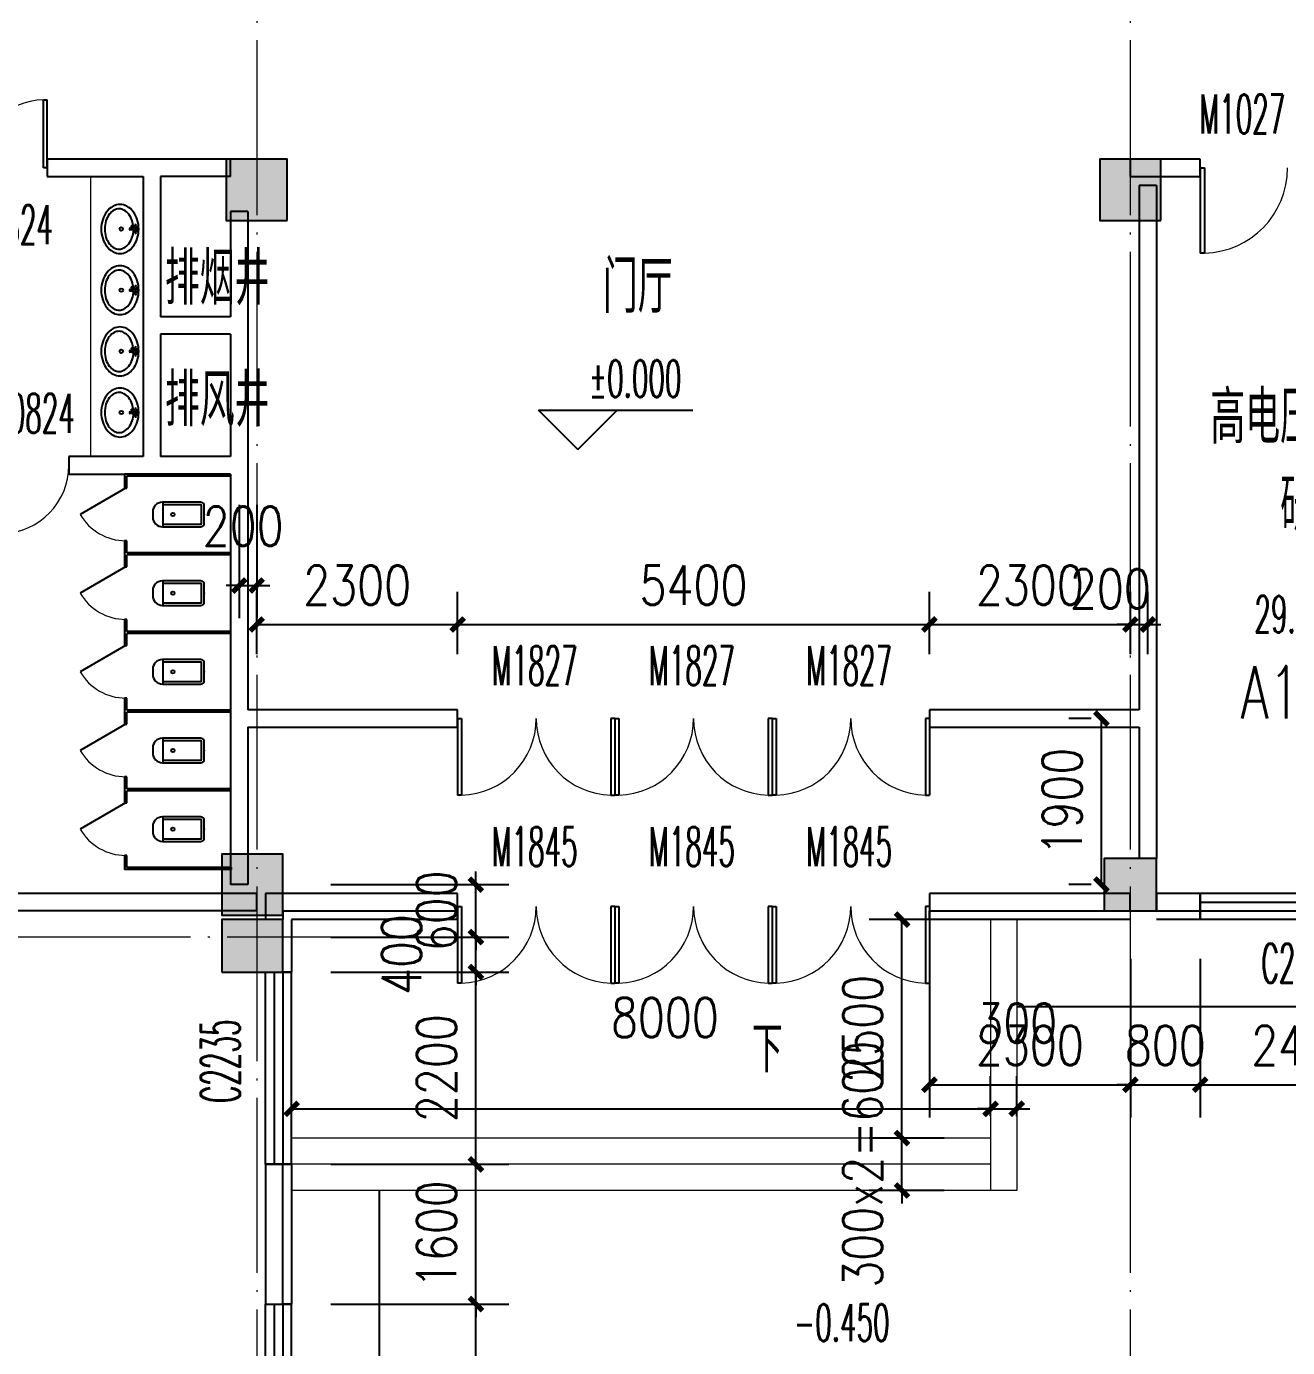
# Model space of a CAD drawing. Extents: x 1417642 to 3570900, y 124798 to 1191112.
# Drawn here: x 1464843 to 1479279, y 722236 to 737352 of the extents above; entities that cross this region are included whole.
import ezdxf

# ---------------------------------------------------------------- set-up
doc = ezdxf.new("R2010")
doc.units = 0
doc.header["$LTSCALE"] = 1000
doc.header["$MEASUREMENT"] = 0
doc.linetypes.add('DOTE', pattern=[2.42, 2, -0.2, 0.02, -0.2])
doc.layers.get('0').update_dxf_attribs({"linetype": 'CONTINUOUS'})
doc.layers.get('Defpoints').update_dxf_attribs({"linetype": 'CONTINUOUS'})
for name, color, linetype in [('colu', 2, 'CONTINUOUS'), ('COLUMN', 9, 'CONTINUOUS'), ('DIM_ELEV', 3, 'CONTINUOUS'), ('DIM_SYMB', 3, 'CONTINUOUS'), ('DOTE', 1, 'DOTE'), ('LATRINE', 6, 'CONTINUOUS'), ('LVTRY', 6, 'CONTINUOUS'), ('PUB_DIM', 3, 'CONTINUOUS'), ('PUB_HATCH', 8, 'CONTINUOUS'), ('PUB_TEXT', 40, 'CONTINUOUS'), ('SPACE', 7, 'CONTINUOUS'), ('STAIR', 2, 'CONTINUOUS'), ('SURFACE', 6, 'CONTINUOUS'), ('tiaozheng', 20, 'CONTINUOUS'), ('WALL', 4, 'CONTINUOUS'), ('WINDOW', 2, 'CONTINUOUS'), ('WINDOW_TEXT', 7, 'CONTINUOUS'), ('填充', 252, 'CONTINUOUS'), ('屋面轮廓', 101, 'CONTINUOUS'), ('柱填充', 8, 'CONTINUOUS')]:
    doc.layers.add(name, color=color, linetype=linetype)
doc.styles.add('_TCH_DIM', font='ROMANS', dxfattribs={"width": 0.7, "bigfont": 'Z'})
doc.styles.add('_TCH_SPACE', font='ROMANS', dxfattribs={"width": 0.7, "height": 5, "bigfont": 'Z'})
doc.styles.add('_TCH_WINDOW', font='ROMANS.shx', dxfattribs={"width": 0.7, "height": 400, "bigfont": 'Z.shx'})
doc.styles.add('DIM_FONT', font='SIMPLEX.shx', dxfattribs={"width": 0.8})
doc.styles.add('Z', font='ROMANS', dxfattribs={"width": 0.7, "bigfont": 'Z'})
doc.dimstyles.new('DIMN150', dxfattribs={"dimscale": 1.5, "dimtxt": 300, "dimasz": 100, "dimexe": 250, "dimexo": 300, "dimgap": 150, "dimtad": 1, "dimdec": 0, "dimzin": 0, "dimdsep": 46, "dimtxsty": 'DIM_FONT', "dimblk": 'ARCHTICK', "dimcen": 0.09, "dimdle": 1.5, "dimclrt": 7, "dimazin": 2, "dimtfac": 1, "dimtdec": 0, "dimtix": 1, "dimtmove": 2, "dimatfit": 3, "dimldrblk": 'ARCHTICK', "dimfxl": 1, "dimtolj": 1, "dimtzin": 0, "dimarcsym": 0})

# ---------------------------------------------------------------- blocks, each defined once
blk = doc.blocks.new('e')
at = {"layer": '柱填充'}
h = blk.add_hatch(color=256, dxfattribs=at)
h.paths.add_polyline_path([(1540396, 673470), (1540396, 674070), (1539796, 674070), (1539796, 673470)])
h.paths.add_polyline_path([(1540396, 663470), (1540396, 664070), (1539796, 664070), (1539796, 663470)])
h.paths.add_polyline_path([(1540396, 659870), (1540396, 660470), (1539796, 660470), (1539796, 659870)])
h.paths.add_polyline_path([(1540396, 651870), (1540396, 652470), (1539796, 652470), (1539796, 651870)])
h.paths.add_polyline_path([(1540396, 643870), (1540396, 644470), (1539796, 644470), (1539796, 643870)])
h.paths.add_polyline_path([(1540396, 635870), (1540396, 636470), (1539796, 636470), (1539796, 635870)])
h.paths.add_polyline_path([(1540396, 627870), (1540396, 628470), (1539796, 628470), (1539796, 627870)])
h.paths.add_polyline_path([(1540396, 619870), (1540396, 620470), (1539796, 620470), (1539796, 619870)])
h.paths.add_polyline_path([(1540396, 611870), (1540396, 612470), (1539796, 612470), (1539796, 611870)])
h.paths.add_polyline_path([(1540396, 603870), (1540396, 604470), (1539796, 604470), (1539796, 603870)])
h.paths.add_polyline_path([(1540396, 595870), (1540396, 596470), (1539796, 596470), (1539796, 595870)])
h.paths.add_polyline_path([(1611246, 673470), (1611246, 674070), (1610646, 674070), (1610646, 673470)])
h.paths.add_polyline_path([(1602046, 673370), (1602046, 674070), (1601346, 674070), (1601346, 673370)])
h.paths.add_polyline_path([(1594046, 673370), (1594046, 674070), (1593346, 674070), (1593346, 673370)])
h.paths.add_polyline_path([(1586046, 673370), (1586046, 674070), (1585346, 674070), (1585346, 673370)])
h.paths.add_polyline_path([(1578046, 673370), (1578046, 674070), (1577346, 674070), (1577346, 673370)])
h.paths.add_polyline_path([(1568046, 673370), (1568046, 674070), (1567346, 674070), (1567346, 673370)])
h.paths.add_polyline_path([(1558096, 673370), (1558096, 674070), (1557396, 674070), (1557396, 673370)])
h.paths.add_polyline_path([(1554396, 673370), (1554396, 674070), (1553696, 674070), (1553696, 673370)])
h.paths.add_polyline_path([(1544496, 673370), (1544496, 674070), (1543796, 674070), (1543796, 673370)])
h.paths.add_polyline_path([(1611246, 664070), (1610546, 664070), (1610546, 663470), (1611246, 663470)])
h.paths.add_polyline_path([(1602096, 663470), (1602096, 664270), (1601296, 664270), (1601296, 663470)])
h.paths.add_polyline_path([(1594096, 663470), (1594096, 664270), (1593296, 664270), (1593296, 663470)])
h.paths.add_polyline_path([(1586096, 663470), (1586096, 664270), (1585296, 664270), (1585296, 663470)])
h.paths.add_polyline_path([(1578096, 663470), (1578096, 664270), (1577296, 664270), (1577296, 663470)])
h.paths.add_polyline_path([(1568096, 663470), (1568096, 664270), (1567296, 664270), (1567296, 663470)])
h.paths.add_polyline_path([(1558096, 663470), (1558096, 664170), (1557396, 664170), (1557396, 663470)])
h.paths.add_polyline_path([(1554396, 663470), (1554396, 664170), (1553696, 664170), (1553696, 663470)])
h.paths.add_polyline_path([(1544496, 663470), (1544496, 664170), (1543796, 664170), (1543796, 663470)])
h.paths.add_polyline_path([(1611246, 660470), (1610546, 660470), (1610546, 659870), (1611246, 659870)])
h.paths.add_polyline_path([(1602046, 659770), (1602046, 660470), (1601346, 660470), (1601346, 659770)])
h.paths.add_polyline_path([(1594046, 659770), (1594046, 660470), (1593346, 660470), (1593346, 659770)])
h.paths.add_polyline_path([(1586046, 659770), (1586046, 660470), (1585346, 660470), (1585346, 659770)])
h.paths.add_polyline_path([(1578046, 659770), (1578046, 660470), (1577346, 660470), (1577346, 659770)])
h.paths.add_polyline_path([(1568046, 659770), (1568046, 660470), (1567346, 660470), (1567346, 659770)])
h.paths.add_polyline_path([(1557996, 659870), (1557996, 660470), (1557396, 660470), (1557396, 659870)])
h.paths.add_polyline_path([(1554396, 659870), (1554396, 660470), (1553796, 660470), (1553796, 659870)])
h.paths.add_polyline_path([(1544496, 659770), (1544496, 660470), (1543796, 660470), (1543796, 659770)])
h.paths.add_polyline_path([(1611246, 651870), (1611246, 652470), (1610646, 652470), (1610646, 651870)])
h.paths.add_polyline_path([(1601996, 651870), (1601996, 652470), (1601396, 652470), (1601396, 651870)])
h.paths.add_polyline_path([(1593996, 651870), (1593996, 652470), (1593396, 652470), (1593396, 651870)])
h.paths.add_polyline_path([(1585996, 651870), (1585996, 652470), (1585396, 652470), (1585396, 651870)])
h.paths.add_polyline_path([(1577996, 651870), (1577996, 652470), (1577396, 652470), (1577396, 651870)])
h.paths.add_polyline_path([(1567996, 651820), (1567996, 652520), (1567296, 652520), (1567296, 651820)])
h.paths.add_polyline_path([(1558096, 651820), (1558096, 652520), (1557396, 652520), (1557396, 651820)])
h.paths.add_polyline_path([(1554396, 651820), (1554396, 652520), (1553696, 652520), (1553696, 651820)])
h.paths.add_polyline_path([(1544496, 652470), (1543796, 652470), (1543796, 651870), (1544496, 651870)])
h.paths.add_polyline_path([(1567996, 644470), (1567296, 644470), (1567296, 643870), (1567996, 643870)])
h.paths.add_polyline_path([(1558096, 643820), (1558096, 644520), (1557396, 644520), (1557396, 643820)])
h.paths.add_polyline_path([(1554396, 643820), (1554396, 644520), (1553696, 644520), (1553696, 643820)])
h.paths.add_polyline_path([(1544496, 644470), (1543796, 644470), (1543796, 643870), (1544496, 643870)])
h.paths.add_polyline_path([(1567996, 636470), (1567296, 636470), (1567296, 635870), (1567996, 635870)])
h.paths.add_polyline_path([(1558096, 635820), (1558096, 636520), (1557396, 636520), (1557396, 635820)])
h.paths.add_polyline_path([(1554396, 635820), (1554396, 636520), (1553696, 636520), (1553696, 635820)])
h.paths.add_polyline_path([(1544496, 636470), (1543796, 636470), (1543796, 635870), (1544496, 635870)])
h.paths.add_polyline_path([(1567996, 628470), (1567296, 628470), (1567296, 627870), (1567996, 627870)])
h.paths.add_polyline_path([(1558096, 627820), (1558096, 628520), (1557396, 628520), (1557396, 627820)])
h.paths.add_polyline_path([(1554396, 627820), (1554396, 628520), (1553696, 628520), (1553696, 627820)])
h.paths.add_polyline_path([(1544496, 628470), (1543796, 628470), (1543796, 627870), (1544496, 627870)])
h.paths.add_polyline_path([(1567996, 620470), (1567296, 620470), (1567296, 619870), (1567996, 619870)])
h.paths.add_polyline_path([(1558096, 619820), (1558096, 620520), (1557396, 620520), (1557396, 619820)])
h.paths.add_polyline_path([(1554396, 619820), (1554396, 620520), (1553696, 620520), (1553696, 619820)])
h.paths.add_polyline_path([(1544496, 620470), (1543796, 620470), (1543796, 619870), (1544496, 619870)])
h.paths.add_polyline_path([(1567996, 612470), (1567296, 612470), (1567296, 611870), (1567996, 611870)])
h.paths.add_polyline_path([(1558096, 611820), (1558096, 612520), (1557396, 612520), (1557396, 611820)])
h.paths.add_polyline_path([(1554396, 611820), (1554396, 612520), (1553696, 612520), (1553696, 611820)])
h.paths.add_polyline_path([(1544496, 612470), (1543796, 612470), (1543796, 611870), (1544496, 611870)])
h.paths.add_polyline_path([(1567996, 604470), (1567296, 604470), (1567296, 603870), (1567996, 603870)])
h.paths.add_polyline_path([(1558096, 603820), (1558096, 604520), (1557396, 604520), (1557396, 603820)])
h.paths.add_polyline_path([(1554396, 603820), (1554396, 604520), (1553696, 604520), (1553696, 603820)])
h.paths.add_polyline_path([(1544496, 604470), (1543796, 604470), (1543796, 603870), (1544496, 603870)])
h.paths.add_polyline_path([(1567996, 595870), (1567996, 596470), (1567396, 596470), (1567396, 595870)])
h.paths.add_polyline_path([(1557996, 595870), (1557996, 596470), (1557396, 596470), (1557396, 595870)])
h.paths.add_polyline_path([(1554396, 595870), (1554396, 596470), (1553796, 596470), (1553796, 595870)])
h.paths.add_polyline_path([(1544396, 595870), (1544396, 596470), (1543796, 596470), (1543796, 595870)])
at = {"layer": 'colu'}
for points in [[(1568046, 659770), (1568046, 660470), (1567346, 660470), (1567346, 659770)], [(1578046, 659770), (1578046, 660470), (1577346, 660470), (1577346, 659770)], [(1567996, 651820), (1567996, 652520), (1567296, 652520), (1567296, 651820)], [(1577996, 651870), (1577996, 652470), (1577396, 652470), (1577396, 651870)]]:
    blk.add_lwpolyline(points, close=True, dxfattribs=at)
blk = doc.blocks.new('_ArchTick')
at = {"color": 0, "linetype": 'ByBlock', "const_width": 0.4}
blk.add_lwpolyline([(-0.5, -0.5), (0.5, 0.5)], dxfattribs=at)
blk = doc.blocks.new('*D3522')
at = {"layer": 'Defpoints', "color": 0}
for p in [(1477148, 729433), (1477479, 729433), (1477479, 727533)]:
    blk.add_point(p, dxfattribs=at)
at = {"layer": 'PUB_DIM', "color": 0, "lineweight": -2}
for p, q in [((1477029, 729433), (1476773, 729433)), ((1477148, 727531), (1477148, 729435)), ((1477029, 727533), (1476773, 727533))]:
    blk.add_line(p, q, dxfattribs=at)
at = {"layer": 'PUB_DIM', "color": 0, "lineweight": -2, "xscale": 150, "yscale": 150, "zscale": 150}
for p, rotation in [((1477148, 729433), 90), ((1477148, 727533), 270)]:
    blk.add_blockref('_ArchTick', p, dxfattribs=dict(at, rotation=rotation))
at = {"layer": 'PUB_DIM', "color": 7, "insert": (1476698, 728483), "char_height": 450, "attachment_point": 5, "rotation": 90, "style": 'DIM_FONT'}
blk.add_mtext('\\A1;1900', dxfattribs=at)
blk = doc.blocks.new('*D3547')
at = {"layer": 'Defpoints', "color": 0}
for p in [(1474865, 727133), (1475796, 727133), (1475796, 724633)]:
    blk.add_point(p, dxfattribs=at)
at = {"layer": 'PUB_DIM', "color": 0, "lineweight": -2}
for p, q in [((1475346, 727133), (1474490, 727133)), ((1474865, 724631), (1474865, 727135)), ((1475346, 724633), (1474490, 724633))]:
    blk.add_line(p, q, dxfattribs=at)
at = {"layer": 'PUB_DIM', "color": 0, "lineweight": -2, "xscale": 150, "yscale": 150, "zscale": 150}
for p, rotation in [((1474865, 727133), 90), ((1474865, 724633), 270)]:
    blk.add_blockref('_ArchTick', p, dxfattribs=dict(at, rotation=rotation))
at = {"layer": 'PUB_DIM', "color": 7, "insert": (1474415, 725883), "char_height": 450, "attachment_point": 5, "rotation": 90, "style": 'DIM_FONT'}
blk.add_mtext('\\A1;2500', dxfattribs=at)
blk = doc.blocks.new('*D3548')
at = {"layer": 'Defpoints', "color": 0}
for p in [(1474865, 724633), (1475796, 724633), (1475796, 724033)]:
    blk.add_point(p, dxfattribs=at)
at = {"layer": 'PUB_DIM', "color": 0, "lineweight": -2}
for p, q in [((1474865, 724633), (1474865, 724783)), ((1475346, 724633), (1474490, 724633)), ((1474865, 724033), (1474865, 724633)), ((1475346, 724033), (1474490, 724033)), ((1474865, 724033), (1474865, 723883))]:
    blk.add_line(p, q, dxfattribs=at)
at = {"layer": 'PUB_DIM', "color": 0, "lineweight": -2, "xscale": 150, "yscale": 150, "zscale": 150}
for p, rotation in [((1474865, 724633), 270), ((1474865, 724033), 90)]:
    blk.add_blockref('_ArchTick', p, dxfattribs=dict(at, rotation=rotation))
at = {"layer": 'PUB_DIM', "color": 7, "insert": (1474415, 724333), "char_height": 450, "attachment_point": 5, "rotation": 90, "style": 'DIM_FONT'}
blk.add_mtext('\\A1;300x2=600', dxfattribs=at)
blk = doc.blocks.new('*D3572')
at = {"layer": 'Defpoints', "color": 0}
for p in [(1476179, 724968), (1475879, 724433), (1476179, 724433)]:
    blk.add_point(p, dxfattribs=at)
at = {"layer": 'PUB_DIM', "color": 0, "lineweight": -2}
for p, q in [((1475879, 724883), (1475879, 725343)), ((1476179, 724883), (1476179, 725343)), ((1475879, 724968), (1475729, 724968)), ((1475879, 724968), (1476179, 724968)), ((1476179, 724968), (1476329, 724968))]:
    blk.add_line(p, q, dxfattribs=at)
at = {"layer": 'PUB_DIM', "color": 0, "lineweight": -2, "xscale": 150, "yscale": 150, "zscale": 150}
blk.add_blockref('_ArchTick', (1475879, 724968), dxfattribs=at)
at = {"layer": 'PUB_DIM', "color": 0, "lineweight": -2, "xscale": 150, "yscale": 150, "zscale": 150, "rotation": 180}
blk.add_blockref('_ArchTick', (1476179, 724968), dxfattribs=at)
at = {"layer": 'PUB_DIM', "color": 7, "insert": (1476179, 725949), "char_height": 450, "attachment_point": 5, "style": 'DIM_FONT'}
blk.add_mtext('\\A1;300', dxfattribs=at)
blk = doc.blocks.new('*D3573')
at = {"layer": 'Defpoints', "color": 0}
for p in [(1475879, 724968), (1467879, 724433), (1475879, 724433)]:
    blk.add_point(p, dxfattribs=at)
at = {"layer": 'PUB_DIM', "color": 0, "lineweight": -2}
for p, q in [((1467879, 724883), (1467879, 725343)), ((1475879, 724883), (1475879, 725343)), ((1467877, 724968), (1475881, 724968))]:
    blk.add_line(p, q, dxfattribs=at)
at = {"layer": 'PUB_DIM', "color": 0, "lineweight": -2, "xscale": 150, "yscale": 150, "zscale": 150, "rotation": 180}
blk.add_blockref('_ArchTick', (1467879, 724968), dxfattribs=at)
at = {"layer": 'PUB_DIM', "color": 0, "lineweight": -2, "xscale": 150, "yscale": 150, "zscale": 150}
blk.add_blockref('_ArchTick', (1475879, 724968), dxfattribs=at)
at = {"layer": 'PUB_DIM', "color": 7, "insert": (1472151, 726012), "char_height": 450, "attachment_point": 5, "style": 'DIM_FONT'}
blk.add_mtext('\\A1;8000', dxfattribs=at)
blk = doc.blocks.new('*D3618')
at = {"layer": 'Defpoints', "color": 0}
for p in [(1477679, 730509), (1477479, 729720), (1477679, 729720)]:
    blk.add_point(p, dxfattribs=at)
at = {"layer": 'PUB_DIM', "color": 0, "lineweight": -2}
for p, q in [((1477479, 730170), (1477479, 730884)), ((1477679, 730170), (1477679, 730884)), ((1477479, 730509), (1477329, 730509)), ((1477479, 730509), (1477679, 730509)), ((1477679, 730509), (1477829, 730509))]:
    blk.add_line(p, q, dxfattribs=at)
at = {"layer": 'PUB_DIM', "color": 0, "lineweight": -2, "xscale": 150, "yscale": 150, "zscale": 150}
blk.add_blockref('_ArchTick', (1477479, 730509), dxfattribs=at)
at = {"layer": 'PUB_DIM', "color": 0, "lineweight": -2, "xscale": 150, "yscale": 150, "zscale": 150, "rotation": 180}
blk.add_blockref('_ArchTick', (1477679, 730509), dxfattribs=at)
at = {"layer": 'PUB_DIM', "color": 7, "insert": (1477250, 730917), "char_height": 450, "attachment_point": 5, "style": 'DIM_FONT'}
blk.add_mtext('\\A1;200', dxfattribs=at)
blk = doc.blocks.new('*D3619')
at = {"layer": 'Defpoints', "color": 0}
for p in [(1477479, 730509), (1475179, 729720), (1477479, 729720)]:
    blk.add_point(p, dxfattribs=at)
at = {"layer": 'PUB_DIM', "color": 0, "lineweight": -2}
for p, q in [((1475179, 730170), (1475179, 730884)), ((1477479, 730170), (1477479, 730884)), ((1475177, 730509), (1477481, 730509))]:
    blk.add_line(p, q, dxfattribs=at)
at = {"layer": 'PUB_DIM', "color": 0, "lineweight": -2, "xscale": 150, "yscale": 150, "zscale": 150, "rotation": 180}
blk.add_blockref('_ArchTick', (1475179, 730509), dxfattribs=at)
at = {"layer": 'PUB_DIM', "color": 0, "lineweight": -2, "xscale": 150, "yscale": 150, "zscale": 150}
blk.add_blockref('_ArchTick', (1477479, 730509), dxfattribs=at)
at = {"layer": 'PUB_DIM', "color": 7, "insert": (1476329, 730959), "char_height": 450, "attachment_point": 5, "style": 'DIM_FONT'}
blk.add_mtext('\\A1;2300', dxfattribs=at)
blk = doc.blocks.new('*D3620')
at = {"layer": 'Defpoints', "color": 0}
for p in [(1475179, 730509), (1469779, 729720), (1475179, 729720)]:
    blk.add_point(p, dxfattribs=at)
at = {"layer": 'PUB_DIM', "color": 0, "lineweight": -2}
for p, q in [((1469779, 730170), (1469779, 730884)), ((1475179, 730170), (1475179, 730884)), ((1469777, 730509), (1475181, 730509))]:
    blk.add_line(p, q, dxfattribs=at)
at = {"layer": 'PUB_DIM', "color": 0, "lineweight": -2, "xscale": 150, "yscale": 150, "zscale": 150, "rotation": 180}
blk.add_blockref('_ArchTick', (1469779, 730509), dxfattribs=at)
at = {"layer": 'PUB_DIM', "color": 0, "lineweight": -2, "xscale": 150, "yscale": 150, "zscale": 150}
blk.add_blockref('_ArchTick', (1475179, 730509), dxfattribs=at)
at = {"layer": 'PUB_DIM', "color": 7, "insert": (1472479, 730959), "char_height": 450, "attachment_point": 5, "style": 'DIM_FONT'}
blk.add_mtext('\\A1;5400', dxfattribs=at)
blk = doc.blocks.new('*D3621')
at = {"layer": 'Defpoints', "color": 0}
for p in [(1469779, 730509), (1467479, 729720), (1469779, 729720)]:
    blk.add_point(p, dxfattribs=at)
at = {"layer": 'PUB_DIM', "color": 0, "lineweight": -2}
for p, q in [((1467479, 730170), (1467479, 730884)), ((1469779, 730170), (1469779, 730884)), ((1467477, 730509), (1469781, 730509))]:
    blk.add_line(p, q, dxfattribs=at)
at = {"layer": 'PUB_DIM', "color": 0, "lineweight": -2, "xscale": 150, "yscale": 150, "zscale": 150, "rotation": 180}
blk.add_blockref('_ArchTick', (1467479, 730509), dxfattribs=at)
at = {"layer": 'PUB_DIM', "color": 0, "lineweight": -2, "xscale": 150, "yscale": 150, "zscale": 150}
blk.add_blockref('_ArchTick', (1469779, 730509), dxfattribs=at)
at = {"layer": 'PUB_DIM', "color": 7, "insert": (1468629, 730959), "char_height": 450, "attachment_point": 5, "style": 'DIM_FONT'}
blk.add_mtext('\\A1;2300', dxfattribs=at)
blk = doc.blocks.new('*D3622')
at = {"layer": 'Defpoints', "color": 0}
for p in [(1467279, 732330), (1467479, 732330), (1467479, 730955)]:
    blk.add_point(p, dxfattribs=at)
at = {"layer": 'PUB_DIM', "color": 0, "lineweight": -2}
for p, q in [((1467279, 731880), (1467279, 730580)), ((1467479, 731880), (1467479, 730580)), ((1467279, 730955), (1467129, 730955)), ((1467279, 730955), (1467479, 730955)), ((1467479, 730955), (1467629, 730955))]:
    blk.add_line(p, q, dxfattribs=at)
at = {"layer": 'PUB_DIM', "color": 0, "lineweight": -2, "xscale": 150, "yscale": 150, "zscale": 150}
blk.add_blockref('_ArchTick', (1467279, 730955), dxfattribs=at)
at = {"layer": 'PUB_DIM', "color": 0, "lineweight": -2, "xscale": 150, "yscale": 150, "zscale": 150, "rotation": 180}
blk.add_blockref('_ArchTick', (1467479, 730955), dxfattribs=at)
at = {"layer": 'PUB_DIM', "color": 7, "insert": (1467324, 731634), "char_height": 450, "attachment_point": 5, "style": 'DIM_FONT'}
blk.add_mtext('\\A1;200', dxfattribs=at)
blk = doc.blocks.new('*D3674')
at = {"layer": 'Defpoints', "color": 0}
for p in [(1467879, 722733), (1469988, 722733), (1467879, 720333)]:
    blk.add_point(p, dxfattribs=at)
at = {"layer": 'PUB_DIM', "color": 0, "lineweight": -2}
for p, q in [((1468329, 722733), (1470363, 722733)), ((1469988, 720331), (1469988, 722735)), ((1468329, 720333), (1470363, 720333))]:
    blk.add_line(p, q, dxfattribs=at)
at = {"layer": 'PUB_DIM', "color": 0, "lineweight": -2, "xscale": 150, "yscale": 150, "zscale": 150}
for p, rotation in [((1469988, 722733), 90), ((1469988, 720333), 270)]:
    blk.add_blockref('_ArchTick', p, dxfattribs=dict(at, rotation=rotation))
at = {"layer": 'PUB_DIM', "color": 7, "insert": (1469538, 721533), "char_height": 450, "attachment_point": 5, "rotation": 90, "style": 'DIM_FONT'}
blk.add_mtext('\\A1;2400', dxfattribs=at)
blk = doc.blocks.new('*D3675')
at = {"layer": 'Defpoints', "color": 0}
for p in [(1467879, 724333), (1469988, 724333), (1467879, 722733)]:
    blk.add_point(p, dxfattribs=at)
at = {"layer": 'PUB_DIM', "color": 0, "lineweight": -2}
for p, q in [((1469988, 724333), (1469988, 724483)), ((1468329, 724333), (1470363, 724333)), ((1469988, 722733), (1469988, 724333)), ((1468329, 722733), (1470363, 722733)), ((1469988, 722733), (1469988, 722583))]:
    blk.add_line(p, q, dxfattribs=at)
at = {"layer": 'PUB_DIM', "color": 0, "lineweight": -2, "xscale": 150, "yscale": 150, "zscale": 150}
for p, rotation in [((1469988, 724333), 270), ((1469988, 722733), 90)]:
    blk.add_blockref('_ArchTick', p, dxfattribs=dict(at, rotation=rotation))
at = {"layer": 'PUB_DIM', "color": 7, "insert": (1469538, 723533), "char_height": 450, "attachment_point": 5, "rotation": 90, "style": 'DIM_FONT'}
blk.add_mtext('\\A1;1600', dxfattribs=at)
blk = doc.blocks.new('*D3676')
at = {"layer": 'Defpoints', "color": 0}
for p in [(1467879, 726533), (1469988, 726533), (1467879, 724333)]:
    blk.add_point(p, dxfattribs=at)
at = {"layer": 'PUB_DIM', "color": 0, "lineweight": -2}
for p, q in [((1468329, 726533), (1470363, 726533)), ((1469988, 724331), (1469988, 726535)), ((1468329, 724333), (1470363, 724333))]:
    blk.add_line(p, q, dxfattribs=at)
at = {"layer": 'PUB_DIM', "color": 0, "lineweight": -2, "xscale": 150, "yscale": 150, "zscale": 150}
for p, rotation in [((1469988, 726533), 90), ((1469988, 724333), 270)]:
    blk.add_blockref('_ArchTick', p, dxfattribs=dict(at, rotation=rotation))
at = {"layer": 'PUB_DIM', "color": 7, "insert": (1469538, 725433), "char_height": 450, "attachment_point": 5, "rotation": 90, "style": 'DIM_FONT'}
blk.add_mtext('\\A1;2200', dxfattribs=at)
blk = doc.blocks.new('*D3677')
at = {"layer": 'Defpoints', "color": 0}
for p in [(1467879, 726933), (1469988, 726933), (1467879, 726533)]:
    blk.add_point(p, dxfattribs=at)
at = {"layer": 'PUB_DIM', "color": 0, "lineweight": -2}
for p, q in [((1469988, 726933), (1469988, 727083)), ((1468329, 726933), (1470363, 726933)), ((1469988, 726533), (1469988, 726933)), ((1468329, 726533), (1470363, 726533)), ((1469988, 726533), (1469988, 726383))]:
    blk.add_line(p, q, dxfattribs=at)
at = {"layer": 'PUB_DIM', "color": 0, "lineweight": -2, "xscale": 150, "yscale": 150, "zscale": 150}
for p, rotation in [((1469988, 726933), 270), ((1469988, 726533), 90)]:
    blk.add_blockref('_ArchTick', p, dxfattribs=dict(at, rotation=rotation))
at = {"layer": 'PUB_DIM', "color": 7, "insert": (1469137, 726733), "char_height": 450, "attachment_point": 5, "rotation": 90, "style": 'DIM_FONT'}
blk.add_mtext('\\A1;400', dxfattribs=at)
blk = doc.blocks.new('*D3678')
at = {"layer": 'Defpoints', "color": 0}
for p in [(1467879, 727533), (1469988, 727533), (1467879, 726933)]:
    blk.add_point(p, dxfattribs=at)
at = {"layer": 'PUB_DIM', "color": 0, "lineweight": -2}
for p, q in [((1469988, 727533), (1469988, 727683)), ((1468329, 727533), (1470363, 727533)), ((1469988, 726933), (1469988, 727533)), ((1468329, 726933), (1470363, 726933)), ((1469988, 726933), (1469988, 726783))]:
    blk.add_line(p, q, dxfattribs=at)
at = {"layer": 'PUB_DIM', "color": 0, "lineweight": -2, "xscale": 150, "yscale": 150, "zscale": 150}
for p, rotation in [((1469988, 727533), 270), ((1469988, 726933), 90)]:
    blk.add_blockref('_ArchTick', p, dxfattribs=dict(at, rotation=rotation))
at = {"layer": 'PUB_DIM', "color": 7, "insert": (1469538, 727233), "char_height": 450, "attachment_point": 5, "rotation": 90, "style": 'DIM_FONT'}
blk.add_mtext('\\A1;600', dxfattribs=at)
blk = doc.blocks.new('*D3679')
at = {"layer": 'Defpoints', "color": 0}
for p in [(1475179, 727133), (1477479, 727133), (1477479, 725244)]:
    blk.add_point(p, dxfattribs=at)
at = {"layer": 'PUB_DIM', "color": 0, "lineweight": -2}
for p, q in [((1475179, 726683), (1475179, 724869)), ((1477479, 726683), (1477479, 724869)), ((1475177, 725244), (1477481, 725244))]:
    blk.add_line(p, q, dxfattribs=at)
at = {"layer": 'PUB_DIM', "color": 0, "lineweight": -2, "xscale": 150, "yscale": 150, "zscale": 150, "rotation": 180}
blk.add_blockref('_ArchTick', (1475179, 725244), dxfattribs=at)
at = {"layer": 'PUB_DIM', "color": 0, "lineweight": -2, "xscale": 150, "yscale": 150, "zscale": 150}
blk.add_blockref('_ArchTick', (1477479, 725244), dxfattribs=at)
at = {"layer": 'PUB_DIM', "color": 7, "insert": (1476329, 725694), "char_height": 450, "attachment_point": 5, "style": 'DIM_FONT'}
blk.add_mtext('\\A1;2300', dxfattribs=at)
blk = doc.blocks.new('*D3680')
at = {"layer": 'Defpoints', "color": 0}
for p in [(1477479, 727133), (1478279, 727133), (1478279, 725244)]:
    blk.add_point(p, dxfattribs=at)
at = {"layer": 'PUB_DIM', "color": 0, "lineweight": -2}
for p, q in [((1477479, 726683), (1477479, 724869)), ((1478279, 726683), (1478279, 724869)), ((1477479, 725244), (1477329, 725244)), ((1477479, 725244), (1478279, 725244)), ((1478279, 725244), (1478429, 725244))]:
    blk.add_line(p, q, dxfattribs=at)
at = {"layer": 'PUB_DIM', "color": 0, "lineweight": -2, "xscale": 150, "yscale": 150, "zscale": 150}
blk.add_blockref('_ArchTick', (1477479, 725244), dxfattribs=at)
at = {"layer": 'PUB_DIM', "color": 0, "lineweight": -2, "xscale": 150, "yscale": 150, "zscale": 150, "rotation": 180}
blk.add_blockref('_ArchTick', (1478279, 725244), dxfattribs=at)
at = {"layer": 'PUB_DIM', "color": 7, "insert": (1477879, 725694), "char_height": 450, "attachment_point": 5, "style": 'DIM_FONT'}
blk.add_mtext('\\A1;800', dxfattribs=at)
blk = doc.blocks.new('*D3681')
at = {"layer": 'Defpoints', "color": 0}
for p in [(1478279, 727133), (1480679, 727133), (1480679, 725244)]:
    blk.add_point(p, dxfattribs=at)
at = {"layer": 'PUB_DIM', "color": 0, "lineweight": -2}
for p, q in [((1478279, 726683), (1478279, 724869)), ((1480679, 726683), (1480679, 724869)), ((1478277, 725244), (1480681, 725244))]:
    blk.add_line(p, q, dxfattribs=at)
at = {"layer": 'PUB_DIM', "color": 0, "lineweight": -2, "xscale": 150, "yscale": 150, "zscale": 150, "rotation": 180}
blk.add_blockref('_ArchTick', (1478279, 725244), dxfattribs=at)
at = {"layer": 'PUB_DIM', "color": 0, "lineweight": -2, "xscale": 150, "yscale": 150, "zscale": 150}
blk.add_blockref('_ArchTick', (1480679, 725244), dxfattribs=at)
at = {"layer": 'PUB_DIM', "color": 7, "insert": (1479479, 725694), "char_height": 450, "attachment_point": 5, "style": 'DIM_FONT'}
blk.add_mtext('\\A1;2400', dxfattribs=at)
blk = doc.blocks.new('$DorLib2D$00000002')
for p, q in [((-0.5, 0), (-0.5, 0.4875)), ((-0.475, 0.4875), (-0.5, 0.4875)), ((-0.475, 0), (-0.475, 0.4875)), ((0.475, 0), (0.475, 0.4875)), ((0.475, 0.4875), (0.5, 0.4875)), ((0.5, 0), (0.5, 0.4875)), ((-0.5, 0), (-0.475, 0)), ((0.5, 0), (0.475, 0))]:
    blk.add_line(p, q)
at = {"lineweight": 13}
for centre, start, end in [((-0.4875, 0), 0, 88.53072), ((0.4875, 0), 91.46928, 180)]:
    blk.add_arc(centre, 0.4875, start, end, dxfattribs=at)
blk = doc.blocks.new('$TCHSYS$WIN2D')
for p, q in [((-0.5, 0.5), (0.5, 0.5)), ((-0.5, 0.5), (-0.5, -0.5)), ((0.5, 0.5), (0.5, -0.5)), ((0.5, 0.1667), (-0.5, 0.1667)), ((0.5, -0.1667), (-0.5, -0.1667)), ((-0.5, -0.5), (0.5, -0.5))]:
    blk.add_line(p, q)
blk = doc.blocks.new('$lvtry$00000200')
for p, q in [((-140, -40, 0), (-140, -480, 0)), ((-110, -40, 0), (-110, -470, 0)), ((100, 0, 0), (-100, 0, 0)), ((100, -30, 0), (-100, -30, 0)), ((110, -470, 0), (110, -40, 0)), ((140, -480, 0), (140, -40, 0)), ((140, -470, 0), (-140, -470, 0)), ((-30, -590, 0), (30, -590, 0))]:
    blk.add_line(p, q)
blk.add_circle((0, -359, 0), 20)
for centre, radius, start, end in [((-100, -40, 0), 40, 90, 180), ((-100, -40, 0), 10, 90, 180), ((100, -40, 0), 40, 0, 90), ((100, -40, 0), 10, 0, 90), ((-30, -480, 0), 110, 180, 270), ((30, -480, 0), 110, 270, 0)]:
    blk.add_arc(centre, radius, start, end)
blk.add_point((0, 0))
blk = doc.blocks.new('$TCHSYS$APDOOR2D')
blk.add_line((0.5, 0), (0, 0.866))
at = {"lineweight": 13}
blk.add_arc((0.5, 0), 1, 120, 180, dxfattribs=at)
blk = doc.blocks.new('$lvtry$00000193')
for p, q in [((-17, -43, 0), (-17, -33, 0)), ((17, -43, 0), (17, -33, 0))]:
    blk.add_line(p, q)
at = {"elevation": 0}
blk.add_lwpolyline([(280, -215, 0.12431), (260, -136, 0.105707), (198, -63, 0.086941), (110, -17, 0.077137), (0, 0, 0.077137), (-110, -17, 0.086941), (-198, -63, 0.105707), (-260, -136, 0.12431), (-280, -215, 0.12431), (-260, -294, 0.105707), (-198, -367, 0.086941), (-110, -413, 0.077137), (0, -430, 0.077137), (110, -413, 0.086941), (198, -367, 0.105707), (260, -294, 0.12431)], format="xyb", close=True, dxfattribs=at)
blk.add_lwpolyline([(-25, -61, 0.056876), (-95, -75, 0.086941), (-168, -113, 0.105707), (-216, -170, 0.12431), (-230, -225, 0.12431), (-216, -280, 0.105707), (-168, -337, 0.086941), (-95, -375, 0.077137), (0, -390, 0.077137), (95, -375, 0.086941), (168, -337, 0.105707), (216, -280, 0.12431), (230, -225, 0.12431), (216, -170, 0.105707), (168, -113, 0.086941), (95, -75, 0.06676), (13, -60, 0.06676)], format="xyb", dxfattribs=at)
for centre, radius in [((0, -43, 0), 16.7), ((0, -200, 0), 20)]:
    blk.add_circle(centre, radius)
for centre, radius, start, end in [((-40, -34, 0), 10.1, 106.6096, 258.1648), ((-64, 234, 0), 259, 274.7069, 282.3732), ((-75, -213, 0), 173, 71.36, 79.1873), ((-29, -80, 0), 6.77, 155.344, 308.3224), ((-171, 19, 0), 166, 324.8411, 338.1337), ((-171, 19, 0), 170, 324.8411, 331.3523), ((-29, -80, 0), 3.37, 155.344, 308.3224), ((100, -194, 0), 170, 132.3141, 138.8253), ((100, -194, 0), 166, 125.5327, 138.8253), ((-12, -58, 0), 10.6, 201.8924, 261.774), ((0, -33, 0), 16.7, 0, 180), ((-381, -115, 0), 372, 2.3982, 6.7627), ((0, -96, 0), 9.9, 201.7837, 338.2163), ((64, 234, 0), 259, 257.6268, 265.2931), ((381, -115, 0), 372, 170.1008, 177.6018), ((75, -213, 0), 173, 100.8127, 110.4191), ((40, -34, 0), 10.1, 281.8352, 73.3904)]:
    blk.add_arc(centre, radius, start, end)
blk.add_point((0, -33, 0))
blk = doc.blocks.new('$DorLib2D$00000001')
for p, q in [((0.45, 0.975), (0.5, 0.975)), ((0.45, 0), (0.45, 0.975)), ((0.5, 0), (0.5, 0.975)), ((0.5, 0), (0.45, 0))]:
    blk.add_line(p, q)
at = {"lineweight": 13}
blk.add_arc((0.475, 0), 0.975, 91.4693, 180, dxfattribs=at)
blk = doc.blocks.new('_FZH')
blk.add_lwpolyline([(-0.5, -0.5), (0.5, -0.5), (0.5, 0.5), (-0.5, 0.5)], close=True)
at = {"layer": 'PUB_HATCH'}
blk.add_solid([(-0.5, -0.5), (0.5, -0.5), (-0.5, 0.5), (0.5, 0.5)], dxfattribs=at)

msp = doc.modelspace()

# ---------------------------------------------------------------- linework, layer by layer
at = {"layer": 'DIM_ELEV'}
for p, q in [((1471155.7, 732511.7), (1470705.7, 732961.7)), ((1470705.7, 732961.7), (1472471.9, 732961.7)), ((1471155.7, 732511.7), (1471605.7, 732961.7))]:
    msp.add_line(p, q, dxfattribs=at)
at = {"layer": 'DIM_SYMB'}
msp.add_lwpolyline([(1473344.4, 725333.2, 0, 0, 0), (1473344.4, 725333.2, 0, 0, 0), (1473344.4, 723807.7, 120, 0, 0), (1473344.4, 723357.7, 0, 0, 0)], format="xyseb", dxfattribs=at)
at = {"layer": 'DOTE', "lineweight": 0, "elevation": 0}
for points in [[(1467478.8, 754133.2), (1467478.8, 643548.7)], [(1477478.8, 754133.2), (1477478.8, 643548.7)], [(1469140.6, 726933.2), (1432536.2, 726933.2)]]:
    msp.add_lwpolyline(points, dxfattribs=at)
at = {"layer": 'LATRINE'}
for p, q in [((1467178.8, 732230.3), (1465966.3, 732230.3)), ((1465966.3, 732230.3), (1465966.3, 732067.8)), ((1467178.8, 732205.3), (1465991.3, 732205.3)), ((1465991.3, 732067.8), (1465991.3, 732205.3)), ((1467178.8, 732205.3), (1467178.8, 732230.3)), ((1465966.3, 732067.8), (1465991.3, 732067.8)), ((1465991.3, 731467.8), (1465966.3, 731467.8)), ((1465966.3, 731467.8), (1465966.3, 731317.8)), ((1465991.3, 731330.3), (1465991.3, 731467.8)), ((1465966.3, 731317.8), (1465966.3, 731167.8)), ((1467178.8, 731330.3), (1465991.3, 731330.3)), ((1467178.8, 731305.3), (1465991.3, 731305.3)), ((1465991.3, 731167.8), (1465991.3, 731305.3)), ((1467178.8, 731305.3), (1467178.8, 731330.3)), ((1465966.3, 731167.8), (1465991.3, 731167.8)), ((1465991.3, 730567.8), (1465966.3, 730567.8)), ((1465966.3, 730567.8), (1465966.3, 730417.8)), ((1465991.3, 730430.3), (1465991.3, 730567.8)), ((1465966.3, 730417.8), (1465966.3, 730267.8)), ((1467178.8, 730430.3), (1465991.3, 730430.3)), ((1467178.8, 730405.3), (1465991.3, 730405.3)), ((1465991.3, 730267.8), (1465991.3, 730405.3)), ((1467178.8, 730405.3), (1467178.8, 730430.3)), ((1465966.3, 730267.8), (1465991.3, 730267.8)), ((1465991.3, 729667.8), (1465966.3, 729667.8)), ((1465966.3, 729667.8), (1465966.3, 729517.8)), ((1465991.3, 729530.3), (1465991.3, 729667.8)), ((1465966.3, 729517.8), (1465966.3, 729367.8)), ((1467178.8, 729530.3), (1465991.3, 729530.3)), ((1467178.8, 729505.3), (1465991.3, 729505.3)), ((1465991.3, 729367.8), (1465991.3, 729505.3)), ((1467178.8, 729505.3), (1467178.8, 729530.3)), ((1465966.3, 729367.8), (1465991.3, 729367.8)), ((1465991.3, 728767.8), (1465966.3, 728767.8)), ((1465966.3, 728767.8), (1465966.3, 728617.8)), ((1465991.3, 728630.3), (1465991.3, 728767.8)), ((1465966.3, 728617.8), (1465966.3, 728467.8)), ((1467178.8, 728630.3), (1465991.3, 728630.3)), ((1467178.8, 728605.3), (1465991.3, 728605.3)), ((1465991.3, 728467.8), (1465991.3, 728605.3)), ((1467178.8, 728605.3), (1467178.8, 728630.3)), ((1465966.3, 728467.8), (1465991.3, 728467.8)), ((1465991.3, 727867.8), (1465966.3, 727867.8)), ((1465966.3, 727867.8), (1465966.3, 727705.3)), ((1465991.3, 727730.3), (1465991.3, 727867.8)), ((1467190.2, 727705.3), (1465966.3, 727705.3)), ((1467190.2, 727730.3), (1465991.3, 727730.3)), ((1467190.2, 727705.3), (1467190.2, 727730.3))]:
    msp.add_line(p, q, dxfattribs=at)
at = {"layer": 'LATRINE', "lineweight": 0, "elevation": 0}
msp.add_lwpolyline([(1465578.8, 732430.3), (1465578.8, 735633.2)], dxfattribs=at)
at = {"layer": 'STAIR', "lineweight": 0}
for p, q in [((1475878.8, 727133.2, 0), (1475878.8, 724033.2, 0)), ((1475878.8, 724333.2, 0), (1467878.8, 724333.2, 0))]:
    msp.add_line(p, q, dxfattribs=at)
at = {"layer": 'STAIR', "lineweight": 0, "elevation": 0}
for points in [[(1476178.8, 727133.2), (1476178.8, 724033.2), (1467878.8, 724033.2)], [(1475878.8, 724633.2), (1467878.8, 724633.2)]]:
    msp.add_lwpolyline(points, dxfattribs=at)
at = {"layer": 'SURFACE'}
for p, q in [((1469778.8, 727133.2), (1469778.8, 727233.2)), ((1475178.8, 727133.2), (1475178.8, 727233.2)), ((1478278.8, 727133.2), (1478278.8, 727233.2)), ((1469778.8, 727133.2), (1467878.8, 727133.2)), ((1467878.8, 727133.2), (1467878.8, 726833.2)), ((1477478.8, 727133.2), (1475178.8, 727133.2)), ((1478278.8, 727133.2), (1477778.8, 727133.2)), ((1467878.8, 726833.2), (1467878.8, 726533.2)), ((1467878.8, 726533.2), (1467778.8, 726533.2)), ((1467878.8, 724333.2), (1467778.8, 724333.2)), ((1467878.8, 724333.2), (1467878.8, 722733.2)), ((1467878.8, 722733.2), (1467778.8, 722733.2))]:
    msp.add_line(p, q, dxfattribs=at)
at = {"layer": 'WALL'}
for p, q in [((1466278.8, 735833.2), (1465078.8, 735833.2)), ((1465078.8, 735833.2), (1465078.8, 735633.2)), ((1467178.8, 735833.2), (1466278.8, 735833.2)), ((1467178.8, 735633.2), (1467178.8, 735833.2)), ((1478278.8, 735833.2), (1477478.8, 735833.2)), ((1477478.8, 735833.2), (1477478.8, 735633.2)), ((1478278.8, 735633.2), (1478278.8, 735833.2)), ((1465078.8, 735633.2), (1466178.8, 735633.2)), ((1466178.8, 735633.2), (1466178.8, 733930.3)), ((1467178.8, 735633.2), (1466378.8, 735633.2)), ((1466378.8, 735633.2), (1466378.8, 734030.3)), ((1477478.8, 735633.2), (1478278.8, 735633.2)), ((1477578.8, 735533.2), (1477578.8, 729533.2)), ((1477778.8, 735533.2), (1477578.8, 735533.2)), ((1477778.8, 735533.2), (1477778.8, 729433.2)), ((1467178.8, 735233.2), (1467178.8, 734030.3)), ((1467378.8, 735233.2), (1467178.8, 735233.2)), ((1467378.8, 735233.2), (1467378.8, 733930.3)), ((1467178.8, 734030.3), (1466378.8, 734030.3)), ((1466178.8, 733930.3), (1466178.8, 732430.3)), ((1467378.8, 733930.3), (1467378.8, 732330.3)), ((1467178.8, 733830.3), (1466378.8, 733830.3)), ((1466378.8, 733830.3), (1466378.8, 732430.3)), ((1467178.8, 733830.3), (1467178.8, 732430.3)), ((1466178.8, 732430.3), (1465328.8, 732430.3)), ((1465328.8, 732430.3), (1465328.8, 732230.3)), ((1467178.8, 732430.3), (1466378.8, 732430.3)), ((1465328.8, 732230.3), (1466278.8, 732230.3)), ((1467178.8, 732230.3), (1466278.8, 732230.3)), ((1467178.8, 732230.3), (1467178.8, 729433.2)), ((1467378.8, 732330.3), (1467378.8, 729533.2)), ((1469778.8, 729533.2), (1467378.8, 729533.2)), ((1469778.8, 729333.2), (1469778.8, 729533.2)), ((1477578.8, 729533.2), (1475178.8, 729533.2)), ((1475178.8, 729533.2), (1475178.8, 729333.2)), ((1467178.8, 729433.2), (1467178.8, 727533.2)), ((1467378.8, 729333.2), (1469778.8, 729333.2)), ((1467378.8, 729333.2), (1467378.8, 727533.2)), ((1475178.8, 729333.2), (1477578.8, 729333.2)), ((1477578.8, 729333.2), (1477578.8, 727833.2)), ((1477778.8, 729433.2), (1477778.8, 727833.2)), ((1477778.8, 727833.2), (1477578.8, 727833.2)), ((1467378.8, 727533.2), (1467178.8, 727533.2)), ((1467478.8, 727433.2), (1462678.8, 727433.2)), ((1467478.8, 727233.2), (1467478.8, 727433.2)), ((1469778.8, 727433.2), (1467578.8, 727433.2)), ((1467578.8, 727433.2), (1467578.8, 727133.2)), ((1469778.8, 727233.2), (1469778.8, 727433.2)), ((1477478.8, 727433.2), (1475178.8, 727433.2)), ((1475178.8, 727433.2), (1475178.8, 727233.2)), ((1477478.8, 727233.2), (1477478.8, 727433.2)), ((1478278.8, 727433.2), (1477778.8, 727433.2)), ((1477778.8, 727433.2), (1477778.8, 727233.2)), ((1478278.8, 727233.2), (1478278.8, 727433.2)), ((1467478.8, 727233.2), (1462578.8, 727233.2)), ((1467778.8, 727233.2), (1469778.8, 727233.2)), ((1467778.8, 727233.2), (1467778.8, 727133.2)), ((1475178.8, 727233.2), (1477478.8, 727233.2)), ((1477778.8, 727233.2), (1478278.8, 727233.2)), ((1467578.8, 724333.2), (1467578.8, 722733.2)), ((1467778.8, 724333.2), (1467578.8, 724333.2)), ((1467778.8, 722733.2), (1467778.8, 724333.2)), ((1467578.8, 722733.2), (1467778.8, 722733.2))]:
    msp.add_line(p, q, dxfattribs=at)
at = {"layer": '屋面轮廓'}
for p, q in [((1510078.8, 726133.2, 0), (1476178.8, 726133.2, 0)), ((1468878.8, 724033.2, 0), (1468878.8, 711833.2, 0))]:
    msp.add_line(p, q, dxfattribs=at)

# ---------------------------------------------------------------- block references
at = {"layer": 'COLUMN', "xscale": 700, "yscale": 600, "zscale": 600}
msp.add_blockref('_FZH', (1467428.8, 726833.2), dxfattribs=at)
at = {"layer": 'LATRINE', "lineweight": 0, "xscale": 600, "yscale": 600, "zscale": 25, "rotation": 90}
for p in [(1465978.8, 731767.8), (1465978.8, 730867.8), (1465978.8, 729967.8), (1465978.8, 729067.8), (1465978.8, 728167.8)]:
    msp.add_blockref('$TCHSYS$APDOOR2D', p, dxfattribs=at)
at = {"layer": 'LVTRY', "lineweight": 0, "rotation": 270}
for name, p in [('$lvtry$00000193', (1466128.8, 735034.1, 0)), ('$lvtry$00000193', (1466128.8, 734334.1, 0)), ('$lvtry$00000193', (1466128.8, 733634.1, 0)), ('$lvtry$00000193', (1466128.8, 732934.1, 0)), ('$lvtry$00000200', (1466878.8, 731767.8, 0)), ('$lvtry$00000200', (1466878.8, 730867.8, 0)), ('$lvtry$00000200', (1466878.8, 729967.8, 0)), ('$lvtry$00000200', (1466878.8, 729067.8, 0)), ('$lvtry$00000200', (1466878.8, 728167.8, 0))]:
    msp.add_blockref(name, p, dxfattribs=at)
at = {"layer": 'tiaozheng', "color": 2}
msp.add_blockref('e', (-100217.4, 75363.3, 0), dxfattribs=at)
at = {"layer": 'WINDOW', "lineweight": 0}
ref = msp.add_blockref('$DorLib2D$00000001', (1464678.8, 735733.2), dxfattribs=dict(at, xscale=-800, yscale=-800, zscale=-800, rotation=180))
ref.add_attrib('A', 'M0824', (1464164.3, 734858.8), dxfattribs={"layer": 'WINDOW_TEXT', "lineweight": 0, "height": 446.25, "style": '_TCH_WINDOW', "width": 0.494118})
ref = msp.add_blockref('$DorLib2D$00000001', (1478778.8, 735733.2), dxfattribs=dict(at, xscale=1000, yscale=1000, zscale=1000, rotation=180))
ref.add_attrib('A', 'M1027', (1478269.6, 736125), dxfattribs={"layer": 'WINDOW_TEXT', "lineweight": 0, "height": 446.25, "style": '_TCH_WINDOW', "width": 0.494118})
ref = msp.add_blockref('$DorLib2D$00000001', (1464928.8, 732330.3), dxfattribs=dict(at, xscale=800, yscale=800, zscale=800, rotation=180))
ref.add_attrib('A', 'M0824', (1464414.3, 732702.5), dxfattribs={"layer": 'WINDOW_TEXT', "lineweight": 0, "height": 446.25, "style": '_TCH_WINDOW', "width": 0.494118})
ref = msp.add_blockref('$DorLib2D$00000002', (1470678.8, 729433.2), dxfattribs=dict(at, xscale=1800, yscale=1800, zscale=1800, rotation=180))
ref.add_attrib('A', 'M1827', (1470169.6, 729815.7), dxfattribs={"layer": 'WINDOW_TEXT', "lineweight": 0, "height": 446.25, "style": '_TCH_WINDOW', "width": 0.494118})
ref = msp.add_blockref('$DorLib2D$00000002', (1472478.8, 729433.2), dxfattribs=dict(at, xscale=1800, yscale=1800, zscale=1800, rotation=180))
ref.add_attrib('A', 'M1827', (1471969.6, 729815.7), dxfattribs={"layer": 'WINDOW_TEXT', "lineweight": 0, "height": 446.25, "style": '_TCH_WINDOW', "width": 0.494118})
ref = msp.add_blockref('$DorLib2D$00000002', (1474278.8, 729433.2), dxfattribs=dict(at, xscale=1800, yscale=1800, zscale=1800, rotation=180))
ref.add_attrib('A', 'M1827', (1473769.6, 729815.7), dxfattribs={"layer": 'WINDOW_TEXT', "lineweight": 0, "height": 446.25, "style": '_TCH_WINDOW', "width": 0.494118})
ref = msp.add_blockref('$DorLib2D$00000002', (1470678.8, 727283.2), dxfattribs=dict(at, xscale=1800, yscale=1800, zscale=1800, rotation=180))
ref.add_attrib('A', 'M1845', (1470169.6, 727744.9), dxfattribs={"layer": 'WINDOW_TEXT', "lineweight": 0, "height": 446.25, "style": '_TCH_WINDOW', "width": 0.494118})
ref = msp.add_blockref('$DorLib2D$00000002', (1472478.8, 727283.2), dxfattribs=dict(at, xscale=1800, yscale=1800, zscale=1800, rotation=180))
ref.add_attrib('A', 'M1845', (1471969.6, 727744.9), dxfattribs={"layer": 'WINDOW_TEXT', "lineweight": 0, "height": 446.25, "style": '_TCH_WINDOW', "width": 0.494118})
ref = msp.add_blockref('$DorLib2D$00000002', (1474278.8, 727283.2), dxfattribs=dict(at, xscale=1800, yscale=1800, zscale=1800, rotation=180))
ref.add_attrib('A', 'M1845', (1473769.6, 727744.9), dxfattribs={"layer": 'WINDOW_TEXT', "lineweight": 0, "height": 446.25, "style": '_TCH_WINDOW', "width": 0.494118})
at = {"layer": 'WINDOW', "color": 2}
ref = msp.add_blockref('$TCHSYS$WIN2D', (1479478.8, 727283.2), dxfattribs=dict(at, xscale=2400, yscale=-300, zscale=2400, rotation=180))
ref.add_attrib('A', 'C2435', (1478980.1, 726410.1), dxfattribs={"layer": 'WINDOW_TEXT', "color": 2, "height": 446.25, "style": '_TCH_WINDOW', "width": 0.494118})
ref = msp.add_blockref('$TCHSYS$WIN2D', (1467728.8, 725433.2), dxfattribs=dict(at, xscale=-2200, yscale=-300, zscale=-2200, rotation=270.0000000000006))
ref.add_attrib('A', 'C2235', (1467287.3, 725034.5), dxfattribs={"layer": 'WINDOW_TEXT', "color": 2, "height": 446.25, "rotation": 90, "style": '_TCH_WINDOW', "width": 0.494118})
ref = msp.add_blockref('$TCHSYS$WIN2D', (1467728.8, 721533.2), dxfattribs=dict(at, xscale=-2400, yscale=-300, zscale=-2400, rotation=270.0000000000006))
ref.add_attrib('A', 'C2435', (1468602, 721034.5), dxfattribs={"layer": 'WINDOW_TEXT', "color": 2, "height": 446.25, "rotation": 90, "style": '_TCH_WINDOW', "width": 0.494118})

# ---------------------------------------------------------------- texts
at = {"layer": 'PUB_TEXT'}
for s, height, style, width, p in [('排烟井', 600, 'Z', 0.7, (1466428.5, 734168.6, 0)), ('门厅', 600, 'Z', 0.7, (1471440.7, 734074.1, 0)), ('排风井', 600, 'Z', 0.7, (1466428.5, 732778.2, 0)), ('%%P0.000', 420, '_TCH_DIM', 0.525, (1471282.4, 733111.8)), ('下', 525, '_TCH_DIM', 0.7, (1473148.1, 725386.7, 0)), ('-0.450', 420, '_TCH_DIM', 0.525, (1473627, 722311.4))]:
    msp.add_text(s, height=height, dxfattribs=dict(at, style=style, width=width)).set_placement(p)
at = {"layer": 'PUB_TEXT', "color": 1, "lineweight": 60, "style": 'Z', "width": 0.7}
msp.add_text('A126', height=600, dxfattribs=at).set_placement((1478740.2, 729433))
at = {"layer": 'SPACE', "style": '_TCH_SPACE', "width": 0.525}
msp.add_text('29.52m', height=420, dxfattribs=at).set_placement((1478899.4, 730416, 0))
at = {"layer": '填充', "insert": (1479791.4, 733179.2), "char_height": 600, "width": 3006.719, "attachment_point": 2, "style": '_TCH_WINDOW'}
msp.add_mtext('高电压实验教学研究室', dxfattribs=at)

# ---------------------------------------------------------------- dimensions: what is measured, and where the dimension line sits
at = {"layer": 'PUB_DIM'}
for base, p1, p2, angle, picture, middle in [((1467478.8, 730955.4), (1467278.8, 732330.3), (1467478.8, 732330.3), 0, '*D3622', (1467324.3, 731634.5)), ((1477678.8, 730509.5), (1477478.8, 729720.3), (1477678.8, 729720.3), 0, '*D3618', (1477250, 730917.3)), ((1469988.4, 726933.2), (1467878.8, 726533.2), (1467878.8, 726933.2), 90, '*D3677', (1469137.1, 726733.2)), ((1475878.8, 724967.8), (1467878.8, 724433.2), (1475878.8, 724433.2), 0, '*D3573', (1472150.7, 726011.7)), ((1476178.8, 724967.8), (1475878.8, 724433.2), (1476178.8, 724433.2), 0, '*D3572', (1476178.8, 725949.2))]:
    dim = msp.add_linear_dim(base=base, p1=p1, p2=p2, angle=angle, dimstyle='DIMN150', dxfattribs=at)
    dim.commit()
    dim.dimension.update_dxf_attribs({"geometry": picture, "text_midpoint": middle, "dimtype": 129})
for p1, p2, distance, picture, middle in [((1467478.8, 729720.3), (1469778.8, 729720.3), 789.1, '*D3621', (1468628.8, 730959.5)), ((1469778.8, 729720.3), (1475178.8, 729720.3), 789.1, '*D3620', (1472478.8, 730959.5)), ((1475178.8, 729720.3), (1477478.8, 729720.3), 789.1, '*D3619', (1476328.8, 730959.5)), ((1477478.8, 727533.2), (1477478.8, 729433.2), 330.9, '*D3522', (1476698, 728483.2)), ((1467878.8, 726933.2), (1467878.8, 727533.2), -2109.5, '*D3678', (1469538.4, 727233.2)), ((1475796.1, 724633.2), (1475796.1, 727133.2), 930.7, '*D3547', (1474415.4, 725883.2)), ((1475178.8, 727133.2), (1477478.8, 727133.2), -1888.8, '*D3679', (1476328.8, 725694.4)), ((1477478.8, 727133.2), (1478278.8, 727133.2), -1888.8, '*D3680', (1477878.8, 725694.4)), ((1478278.8, 727133.2), (1480678.8, 727133.2), -1888.8, '*D3681', (1479478.8, 725694.4)), ((1467878.8, 724333.2), (1467878.8, 726533.2), -2109.5, '*D3676', (1469538.4, 725433.2)), ((1467878.8, 722733.2), (1467878.8, 724333.2), -2109.5, '*D3675', (1469538.4, 723533.2)), ((1467878.8, 720333.2), (1467878.8, 722733.2), -2109.5, '*D3674', (1469538.4, 721533.2))]:
    dim = msp.add_aligned_dim(p1=p1, p2=p2, distance=distance, dimstyle='DIMN150', dxfattribs=at)
    dim.commit()
    dim.dimension.update_dxf_attribs({"geometry": picture, "text_midpoint": middle})
dim = msp.add_aligned_dim(p1=(1475796.1, 724033.2), p2=(1475796.1, 724633.2), distance=930.7, text='300x2=600', dimstyle='DIMN150', dxfattribs=at)
dim.commit()
dim.dimension.update_dxf_attribs({"geometry": '*D3548', "text_midpoint": (1474415.4, 724333.2)})

doc.saveas('drawing.dxf')
